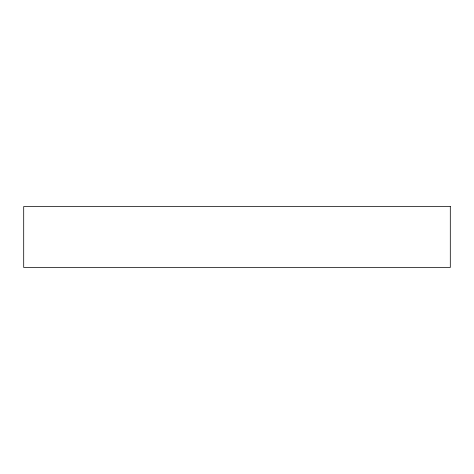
<?xml version="1.0" encoding="UTF-8"?>
<svg xmlns="http://www.w3.org/2000/svg" width="474" height="474" viewBox="0 0 474 474"><rect width="100%" height="100%" fill="white"/><g stroke="black" fill="none" stroke-linecap="round" stroke-linejoin="round"><path stroke-width="0.71" d="M450.3 206.528L23.7 206.528L23.7 267.472L450.3 267.472L450.3 206.528"/></g></svg>
